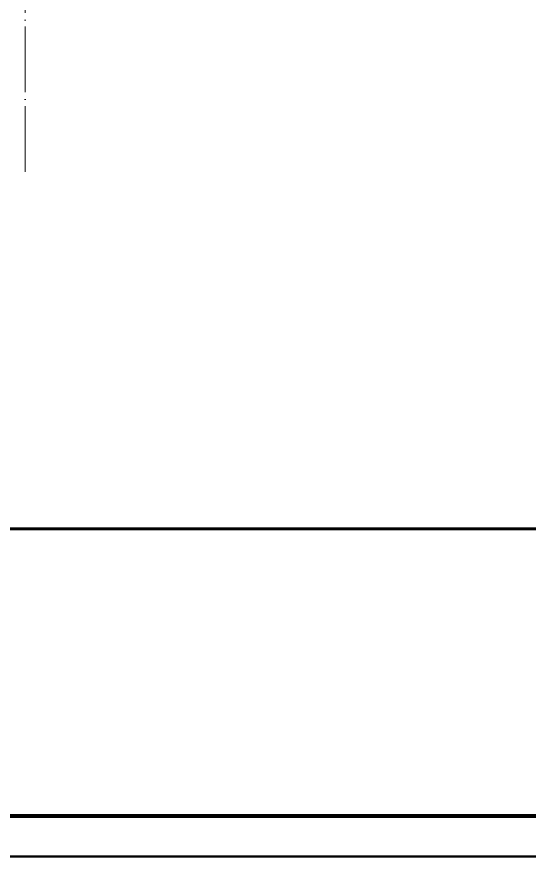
# Model space of a CAD drawing. Extents: x -518115 to 389031, y -209821 to 1628073.
# Drawn here: x 250135 to 253255, y -173716 to -168600 of the extents above; entities that cross this region are included whole.
import ezdxf

# ---------------------------------------------------------------- set-up
doc = ezdxf.new("R2010")
doc.units = 0
doc.header["$LTSCALE"] = 1000
doc.header["$MEASUREMENT"] = 0
doc.linetypes.add('DOTE', pattern=[2.42, 2, -0.2, 0.02, -0.2])
doc.layers.add('DOTE', color=19, linetype='DOTE', lineweight=9)
doc.layers.add('yichutu', color=7, linetype='Continuous', true_color=0xffffff, plot=False)
doc.layers.add('图框', color=140, linetype='Continuous')

# ---------------------------------------------------------------- blocks, each defined once
blk = doc.blocks.new('GFDDDDRG')
at = {"layer": '图框'}
blk.add_lwpolyline([(923310, -107437), (923310, -159999), (893610, -159999), (893610, -107437)], close=True, dxfattribs=at)
blk.add_lwpolyline([(923310, -107437), (923310, -159999), (893610, -159999), (893610, -107437)], close=True, dxfattribs=at)
at = {"layer": '图框', "const_width": 50}
blk.add_lwpolyline([(894110, -159499), (922810, -159499), (922810, -108687), (894110, -108687)], close=True, dxfattribs=at)
at = {"layer": '图框', "const_width": 35}
blk.add_lwpolyline([(894110, -156002), (922810, -156002)], dxfattribs=at)
blk = doc.blocks.new('yct-1051-594-26275-14850-25-1002.0')
at = {"layer": 'yichutu', "color": 7, "true_color": 0xffffff}
blk.add_lwpolyline([(0, 0), (0, 14850), (26275, 14850), (26275, 0)], close=True, dxfattribs=at)

msp = doc.modelspace()

# ---------------------------------------------------------------- linework, layer by layer
at = {"layer": 'DOTE', "linetype": 'DOTE', "ltscale": 0.2}
msp.add_line((250184.6, -169543), (250184.6, -149943), dxfattribs=at)

# ---------------------------------------------------------------- block references
at = {"xscale": 0.5, "yscale": 0.5, "zscale": 0.5}
msp.add_blockref('GFDDDDRG', (-200974.4, -93716.5), dxfattribs=at)
at = {"layer": 'yichutu', "rotation": 270}
msp.add_blockref('yct-1051-594-26275-14850-25-1002.0', (245830.5, -147435), dxfattribs=at)

doc.saveas('drawing.dxf')
